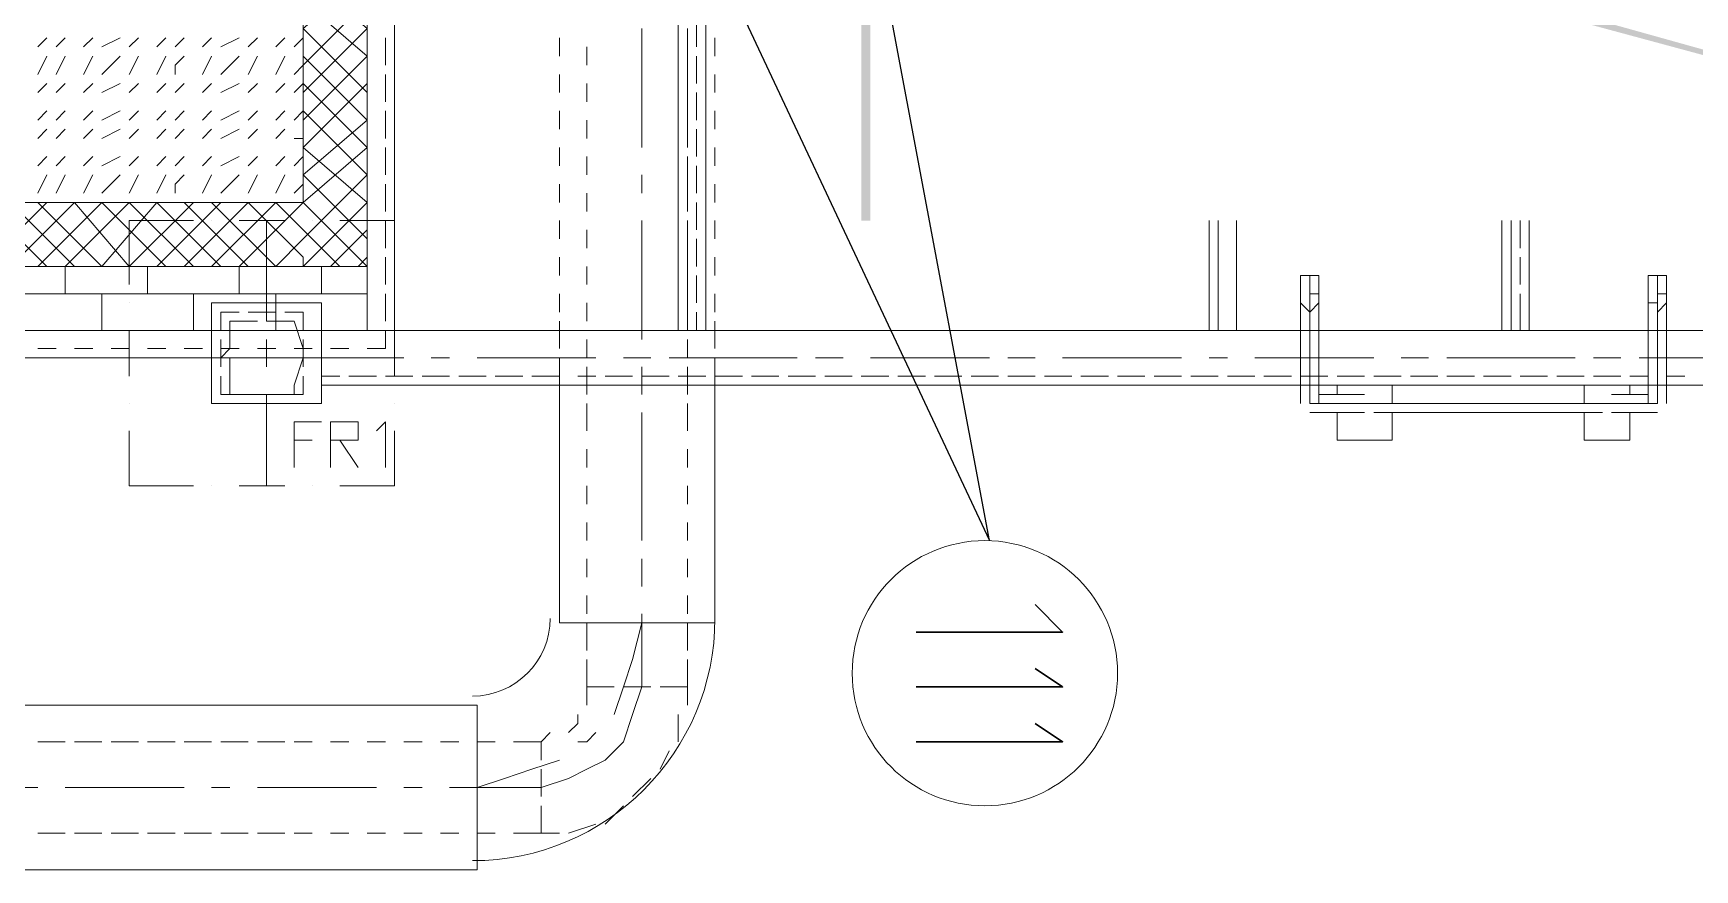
# Model space of a CAD drawing. Header units: metres. Extents: x -941 to 1333, y -28 to 1490.
# Drawn here: x 1002.68 to 1005.759, y 354.499 to 356.051 of the extents above; entities that cross this region are included whole.
import ezdxf

# ---------------------------------------------------------------- set-up
doc = ezdxf.new("R2010")
doc.units = ezdxf.units.M

msp = doc.modelspace()

# ---------------------------------------------------------------- linework, layer by layer
at = {"lineweight": 0}
for points in [[(999.02553, 358.24664), (999.02553, 358.73843), (1003.34992, 358.73843), (1003.34992, 355.4485), (999.02553, 355.4485), (999.02553, 356.059)], [(999.0764, 356.059), (999.0764, 355.49938), (1003.29905, 355.49938), (1003.29905, 358.68756), (999.0764, 358.68756), (999.0764, 358.24664)], [(999.19511, 358.24664), (999.19511, 358.4671), (1003.18034, 358.4671), (1003.18034, 355.73679), (999.19511, 355.73679), (999.19511, 356.059)], [(1003.87563, 355.49938), (1003.87563, 356.39817)], [(1003.92651, 355.49938), (1003.92651, 356.39817)], [(1003.18034, 355.94029), (1003.29905, 356.059), (1003.18034, 356.16075), (1003.29905, 356.27946)], [(1003.29905, 355.94029), (1003.18034, 356.059), (1003.29905, 356.16075), (1003.18034, 356.27946)], [(1003.16338, 355.97421), (1003.18034, 355.99117), (1003.29905, 356.10988), (1003.18034, 356.22859)], [(1003.18034, 355.88942), (1003.29905, 356.00813), (1003.18034, 356.10988), (1003.29905, 356.22859)], [(1003.90955, 356.02509), (1003.90955, 356.07596)], [(1002.68854, 356.02509), (1002.7055, 356.04205)], [(1002.72246, 356.02509), (1002.73942, 356.04205)], [(1002.77334, 356.02509), (1002.79029, 356.04205)], [(1002.80725, 356.02509), (1002.84117, 356.04205)], [(1002.85813, 356.02509), (1002.87509, 356.04205)], [(1002.909, 356.02509), (1002.92596, 356.04205)], [(1002.94292, 356.02509), (1002.95988, 356.04205)], [(1002.99379, 356.02509), (1003.01075, 356.04205)], [(1003.02771, 356.02509), (1003.06163, 356.04205)], [(1003.07859, 356.02509), (1003.09555, 356.04205)], [(1003.12946, 356.02509), (1003.14642, 356.04205)], [(1003.16338, 356.02509), (1003.18034, 356.04205)], [(1003.33296, 356.04205), (1003.33296, 355.99117)], [(1003.65517, 356.04205), (1003.65517, 356.00813)], [(1003.8078, 356.059), (1003.8078, 355.83854)], [(1003.89259, 355.83854), (1003.89259, 356.059)], [(1003.94347, 356.04205), (1003.94347, 356.00813)], [(1002.68854, 355.97421), (1002.7055, 356.00813)], [(1002.72246, 355.97421), (1002.73942, 356.00813)], [(1002.77334, 355.97421), (1002.79029, 356.00813)], [(1002.80725, 355.97421), (1002.84117, 356.00813)], [(1002.85813, 355.97421), (1002.87509, 356.00813)], [(1002.909, 355.97421), (1002.92596, 356.00813)], [(1002.94292, 355.97421), (1002.94292, 355.99117), (1002.95988, 356.00813)], [(1002.99379, 355.97421), (1003.01075, 356.00813)], [(1003.02771, 355.97421), (1003.06163, 356.00813)], [(1003.07859, 355.97421), (1003.09555, 356.00813)], [(1003.12946, 355.97421), (1003.14642, 356.00813)], [(1003.29905, 355.66896), (1003.18034, 355.78767), (1003.29905, 355.88942), (1003.18034, 356.00813)], [(1003.70605, 356.02509), (1003.70605, 355.99117)], [(1003.89259, 356.02509), (1003.89259, 355.99117)], [(1003.90955, 355.95725), (1003.90955, 356.00813)], [(1002.68854, 355.94029), (1002.7055, 355.95725)], [(1002.72246, 355.94029), (1002.73942, 355.95725)], [(1002.77334, 355.94029), (1002.79029, 355.95725)], [(1002.80725, 355.94029), (1002.84117, 355.95725)], [(1002.85813, 355.94029), (1002.87509, 355.95725)], [(1002.909, 355.94029), (1002.92596, 355.95725)], [(1002.94292, 355.94029), (1002.95988, 355.95725)], [(1002.95988, 355.61809), (1003.07859, 355.73679), (1003.18034, 355.63504), (1003.18034, 355.61809), (1003.29905, 355.73679), (1003.18034, 355.83854), (1003.29905, 355.95725)], [(1002.99379, 355.94029), (1003.01075, 355.95725)], [(1003.02771, 355.94029), (1003.06163, 355.95725)], [(1003.16338, 355.94029), (1003.18034, 355.95725), (1003.29905, 355.83854), (1003.18034, 355.73679), (1003.06163, 355.61809), (1003.06163, 355.56721)], [(1003.07859, 355.94029), (1003.09555, 355.95725)], [(1003.12946, 355.94029), (1003.14642, 355.95725)], [(1003.33296, 355.97421), (1003.33296, 355.92334)], [(1003.65517, 355.97421), (1003.65517, 355.94029)], [(1003.70605, 355.95725), (1003.70605, 355.92334)], [(1003.89259, 355.95725), (1003.89259, 355.92334)], [(1003.94347, 355.97421), (1003.94347, 355.94029)], [(1003.90955, 355.88942), (1003.90955, 355.94029)], [(1002.68854, 355.88942), (1002.7055, 355.90638)], [(1002.72246, 355.88942), (1002.73942, 355.90638)], [(1002.77334, 355.88942), (1002.79029, 355.90638)], [(1002.80725, 355.88942), (1002.84117, 355.90638)], [(1002.85813, 355.88942), (1002.87509, 355.90638)], [(1002.909, 355.88942), (1002.92596, 355.90638)], [(1002.94292, 355.88942), (1002.95988, 355.90638)], [(1002.99379, 355.88942), (1003.01075, 355.90638)], [(1003.16338, 355.88942), (1003.18034, 355.90638), (1003.29905, 355.78767), (1003.18034, 355.66896), (1003.12946, 355.61809), (1003.01075, 355.73679)], [(1003.02771, 355.88942), (1003.06163, 355.90638)], [(1003.07859, 355.88942), (1003.09555, 355.90638)], [(1003.12946, 355.88942), (1003.14642, 355.90638)], [(1003.33296, 355.90638), (1003.33296, 355.8555)], [(1003.65517, 355.90638), (1003.65517, 355.87246)], [(1003.70605, 355.88942), (1003.70605, 355.8555)], [(1003.89259, 355.88942), (1003.89259, 355.8555)], [(1003.94347, 355.90638), (1003.94347, 355.87246)], [(1002.68854, 355.8555), (1002.7055, 355.87246)], [(1002.72246, 355.8555), (1002.73942, 355.87246)], [(1002.77334, 355.8555), (1002.79029, 355.87246)], [(1002.80725, 355.8555), (1002.84117, 355.87246)], [(1002.85813, 355.8555), (1002.87509, 355.87246)], [(1002.909, 355.8555), (1002.92596, 355.87246)], [(1002.94292, 355.8555), (1002.95988, 355.87246)], [(1002.99379, 355.8555), (1003.01075, 355.87246)], [(1003.02771, 355.8555), (1003.06163, 355.87246)], [(1003.07859, 355.8555), (1003.09555, 355.87246)], [(1003.12946, 355.8555), (1003.14642, 355.87246)], [(1003.16338, 355.8555), (1003.18034, 355.8555)], [(1003.90955, 355.82159), (1003.90955, 355.87246)], [(1002.68854, 355.80463), (1002.7055, 355.82159)], [(1002.72246, 355.80463), (1002.73942, 355.82159)], [(1002.77334, 355.80463), (1002.79029, 355.82159)], [(1002.80725, 355.80463), (1002.84117, 355.82159)], [(1002.85813, 355.80463), (1002.87509, 355.82159)], [(1002.909, 355.80463), (1002.92596, 355.82159)], [(1002.94292, 355.80463), (1002.95988, 355.82159)], [(1002.99379, 355.80463), (1003.01075, 355.82159)], [(1003.02771, 355.80463), (1003.06163, 355.82159)], [(1003.07859, 355.80463), (1003.09555, 355.82159)], [(1003.12946, 355.80463), (1003.14642, 355.82159)], [(1003.16338, 355.80463), (1003.18034, 355.82159)], [(1003.33296, 355.83854), (1003.33296, 355.78767)], [(1003.65517, 355.83854), (1003.65517, 355.80463)], [(1003.70605, 355.82159), (1003.70605, 355.78767)], [(1003.89259, 355.82159), (1003.89259, 355.78767)], [(1003.94347, 355.83854), (1003.94347, 355.80463)], [(1003.90955, 355.75375), (1003.90955, 355.80463)], [(1002.68854, 355.75375), (1002.7055, 355.78767)], [(1002.72246, 355.75375), (1002.73942, 355.78767)], [(1002.77334, 355.75375), (1002.79029, 355.78767)], [(1002.80725, 355.75375), (1002.84117, 355.78767)], [(1002.85813, 355.75375), (1002.87509, 355.78767)], [(1002.909, 355.75375), (1002.92596, 355.78767)], [(1002.94292, 355.75375), (1002.94292, 355.77071), (1002.95988, 355.78767)], [(1002.99379, 355.75375), (1003.01075, 355.78767)], [(1003.02771, 355.75375), (1003.06163, 355.78767)], [(1003.07859, 355.75375), (1003.09555, 355.78767)], [(1003.12946, 355.75375), (1003.14642, 355.78767)], [(1003.16338, 355.75375), (1003.18034, 355.77071)], [(1003.33296, 355.77071), (1003.33296, 355.71984)], [(1003.65517, 355.77071), (1003.65517, 355.73679)], [(1003.8078, 355.78767), (1003.8078, 355.75375)], [(1003.89259, 355.75375), (1003.89259, 355.78767)], [(1003.94347, 355.77071), (1003.94347, 355.73679)], [(1002.095, 355.56721), (1002.095, 355.61809), (1002.21371, 355.73679), (1002.31546, 355.61809), (1002.43417, 355.73679), (1002.53592, 355.61809), (1002.63767, 355.73679), (1002.75638, 355.61809)], [(1002.14587, 355.73679), (1002.26458, 355.61809), (1002.36633, 355.73679), (1002.48504, 355.61809), (1002.58679, 355.73679), (1002.7055, 355.61809)], [(1002.36633, 355.61809), (1002.48504, 355.73679), (1002.58679, 355.61809), (1002.7055, 355.73679)], [(1002.63767, 355.61809), (1002.75638, 355.73679), (1002.85813, 355.61809), (1002.97684, 355.73679)], [(1002.68854, 355.61809), (1002.80725, 355.73679), (1002.92596, 355.61809)], [(1002.68854, 355.73679), (1002.80725, 355.61809), (1002.909, 355.73679), (1003.02771, 355.61809)], [(1002.73942, 355.73679), (1002.73942, 355.73679)], [(1002.73942, 355.56721), (1002.73942, 355.61809), (1002.85813, 355.73679), (1002.97684, 355.61809)], [(1002.79029, 355.73679), (1002.79029, 355.73679)], [(1002.82421, 355.73679), (1002.84117, 355.73679)], [(1002.87509, 355.73679), (1002.87509, 355.73679)], [(1002.909, 355.61809), (1003.02771, 355.73679)], [(1002.92596, 355.73679), (1002.92596, 355.73679)], [(1002.95988, 355.73679), (1002.95988, 355.73679)], [(1003.07859, 355.61809), (1002.95988, 355.73679)], [(1003.01075, 355.73679), (1003.01075, 355.73679)], [(1003.01075, 355.61809), (1003.12946, 355.73679), (1003.18034, 355.68592), (1003.24817, 355.61809)], [(1003.04467, 355.73679), (1003.06163, 355.73679)], [(1003.09555, 355.73679), (1003.09555, 355.73679)], [(1003.14642, 355.73679), (1003.14642, 355.73679)], [(1003.29905, 355.61809), (1003.18034, 355.73679)], [(1003.70605, 355.75375), (1003.70605, 355.71984)], [(1003.89259, 355.75375), (1003.89259, 355.71984)], [(1003.90955, 355.68592), (1003.90955, 355.73679)], [(1002.85813, 355.58417), (1002.85813, 355.70288), (1002.97684, 355.70288)], [(1003.01075, 355.70288), (1003.01075, 355.70288)], [(1003.06163, 355.70288), (1003.14642, 355.70288)], [(1003.1125, 355.51633), (1003.1125, 355.70288)], [(1003.1973, 355.70288), (1003.1973, 355.70288)], [(1003.24817, 355.70288), (1003.34992, 355.70288), (1003.34992, 355.58417)], [(1003.33296, 355.70288), (1003.33296, 355.652)], [(1003.65517, 355.70288), (1003.65517, 355.66896)], [(1003.8078, 355.70288), (1003.8078, 355.48242)], [(1003.89259, 355.49938), (1003.89259, 355.70288)], [(1003.94347, 355.70288), (1003.94347, 355.66896)], [(1004.85922, 355.70288), (1004.85922, 355.49938)], [(1004.87618, 355.70288), (1004.87618, 355.49938)], [(1004.91009, 355.70288), (1004.91009, 355.49938)], [(1004.91009, 355.70288), (1004.91009, 355.652)], [(1005.40189, 355.70288), (1005.40189, 355.49938)], [(1005.41885, 355.70288), (1005.41885, 355.49938)], [(1005.4358, 355.70288), (1005.4358, 355.652)], [(1005.45276, 355.70288), (1005.45276, 355.49938)], [(1003.23121, 355.61809), (1003.29905, 355.68592)], [(1003.70605, 355.68592), (1003.70605, 355.652)], [(1003.89259, 355.68592), (1003.89259, 355.652)], [(1003.90955, 355.61809), (1003.90955, 355.66896)], [(1003.29905, 355.61809), (999.0764, 355.61809)], [(1002.89204, 355.61809), (1002.89204, 355.56721)], [(1003.21425, 355.61809), (1003.21425, 355.56721)], [(1003.28209, 355.61809), (1003.29905, 355.63504)], [(1003.33296, 355.63504), (1003.33296, 355.58417)], [(1003.65517, 355.63504), (1003.65517, 355.60113)], [(1003.70605, 355.61809), (1003.70605, 355.58417)], [(1003.89259, 355.61809), (1003.89259, 355.58417)], [(1003.94347, 355.63504), (1003.94347, 355.60113)], [(1004.91009, 355.63504), (1004.91009, 355.58417)], [(1005.4358, 355.63504), (1005.4358, 355.58417)], [(1003.90955, 355.55025), (1003.90955, 355.60113)], [(1005.06272, 355.36371), (1005.06272, 355.60113), (1005.0288, 355.60113), (1005.0288, 355.36371)], [(1005.30014, 355.36371), (1005.14751, 355.36371), (1005.04576, 355.36371), (1005.04576, 355.60113)], [(1005.4358, 355.36371), (1005.60539, 355.36371), (1005.69018, 355.36371), (1005.69018, 355.60113)], [(1005.67322, 355.36371), (1005.67322, 355.60113), (1005.70714, 355.60113), (1005.70714, 355.36371)], [(1003.29905, 355.56721), (999.0764, 355.56721)], [(1002.80725, 355.56721), (1002.80725, 355.49938)], [(1002.85813, 355.55025), (1002.85813, 355.55025)], [(1002.97684, 355.56721), (1002.97684, 355.49938)], [(1003.12946, 355.56721), (1003.12946, 355.49938)], [(1003.33296, 355.56721), (1003.33296, 355.51633)], [(1003.34992, 355.55025), (1003.34992, 355.55025)], [(1003.65517, 355.56721), (1003.65517, 355.53329)], [(1003.70605, 355.55025), (1003.70605, 355.51633)], [(1003.89259, 355.55025), (1003.89259, 355.51633)], [(1003.94347, 355.56721), (1003.94347, 355.53329)], [(1004.91009, 355.56721), (1004.91009, 355.49938)], [(1005.0288, 355.55025), (1005.04576, 355.53329), (1005.06272, 355.55025), (1005.06272, 355.56721), (1005.04576, 355.56721)], [(1005.4358, 355.56721), (1005.4358, 355.49938), (1005.48668, 355.49938)], [(1005.67322, 355.55025), (1005.69018, 355.55025), (1005.69018, 355.53329), (1005.70714, 355.55025), (1005.70714, 355.56721), (1005.69018, 355.56721)], [(1003.02771, 355.49938), (1003.02771, 355.53329), (1003.06163, 355.53329)], [(1003.09555, 355.51633), (1003.04467, 355.51633), (1003.04467, 355.46546), (1003.02771, 355.4485), (1003.02771, 355.48242)], [(1003.07859, 355.53329), (1003.12946, 355.53329)], [(1003.18034, 355.48242), (1003.18034, 355.4485), (1003.18034, 355.46546), (1003.16338, 355.51633), (1003.1125, 355.51633)], [(1003.14642, 355.53329), (1003.18034, 355.53329), (1003.18034, 355.49938)], [(1003.65517, 355.51633), (1003.65517, 355.46546)], [(1003.90955, 355.49938), (1003.90955, 355.53329)], [(1003.94347, 355.51633), (1003.94347, 355.46546)], [(1002.85813, 355.41458), (1002.85813, 355.49938)], [(1003.1125, 355.43154), (1003.1125, 355.48242)], [(1003.21425, 355.49938), (1007.02989, 355.49938)], [(1003.21425, 355.49938), (1003.24817, 355.49938)], [(1003.26513, 355.49938), (1003.316, 355.49938)], [(1003.38384, 355.49938), (1003.33296, 355.49938), (1003.33296, 355.46546), (1003.29905, 355.46546)], [(1003.34992, 355.49938), (1003.34992, 355.41458)], [(1003.4008, 355.49938), (1003.45167, 355.49938)], [(1003.46863, 355.49938), (1003.51951, 355.49938)], [(1003.53646, 355.49938), (1003.58734, 355.49938)], [(1003.6043, 355.49938), (1003.65517, 355.49938)], [(1003.68909, 355.49938), (1003.72301, 355.49938)], [(1003.70605, 355.48242), (1003.70605, 355.4485)], [(1003.73996, 355.49938), (1003.79084, 355.49938)], [(1003.8078, 355.49938), (1003.85867, 355.49938)], [(1003.87563, 355.49938), (1003.92651, 355.49938)], [(1003.89259, 355.48242), (1003.89259, 355.4485)], [(1003.94347, 355.49938), (1003.99434, 355.49938)], [(1004.0113, 355.49938), (1004.06217, 355.49938)], [(1004.07913, 355.49938), (1004.13001, 355.49938)], [(1004.14697, 355.49938), (1004.19784, 355.49938)], [(1004.2148, 355.49938), (1004.26567, 355.49938)], [(1004.28263, 355.49938), (1004.33351, 355.49938)], [(1004.35047, 355.49938), (1004.40134, 355.49938)], [(1004.4183, 355.49938), (1004.46918, 355.49938)], [(1004.48613, 355.49938), (1004.53701, 355.49938)], [(1004.55397, 355.49938), (1004.60484, 355.49938)], [(1004.6218, 355.49938), (1004.67268, 355.49938)], [(1004.68963, 355.49938), (1004.74051, 355.49938)], [(1004.75747, 355.49938), (1004.80834, 355.49938)], [(1004.8253, 355.49938), (1004.87618, 355.49938)], [(1004.89314, 355.49938), (1004.94401, 355.49938)], [(1004.96097, 355.49938), (1005.01184, 355.49938)], [(1005.0288, 355.49938), (1005.07968, 355.49938)], [(1005.09664, 355.49938), (1005.14751, 355.49938)], [(1005.16447, 355.49938), (1005.21535, 355.49938)], [(1005.2323, 355.49938), (1005.28318, 355.49938)], [(1005.30014, 355.49938), (1005.35101, 355.49938)], [(1005.36797, 355.49938), (1005.41885, 355.49938)], [(1005.50364, 355.49938), (1005.55451, 355.49938)], [(1005.57147, 355.49938), (1005.62235, 355.49938)], [(1005.63931, 355.49938), (1005.67322, 355.49938)], [(1005.70714, 355.49938), (1005.74106, 355.49938)], [(1002.72246, 355.46546), (1002.68854, 355.46546)], [(1002.79029, 355.46546), (1002.75638, 355.46546)], [(1002.85813, 355.46546), (1002.82421, 355.46546)], [(1002.92596, 355.46546), (1002.89204, 355.46546)], [(1002.99379, 355.46546), (1002.95988, 355.46546)], [(1003.06163, 355.46546), (1003.02771, 355.46546)], [(1003.12946, 355.46546), (1003.09555, 355.46546)], [(1003.1973, 355.46546), (1003.16338, 355.46546)], [(1003.26513, 355.46546), (1003.23121, 355.46546)], [(1003.04467, 355.4485), (1002.85813, 355.4485)], [(1003.09555, 355.38067), (1003.04467, 355.38067), (1003.04467, 355.39763), (1003.04467, 355.4485), (1003.02771, 355.4485), (1003.02771, 355.43154)], [(1003.12946, 355.4485), (1003.07859, 355.4485)], [(1003.18034, 355.43154), (1003.18034, 355.4485), (1003.16338, 355.39763), (1003.16338, 355.38067), (1003.1125, 355.38067)], [(1003.34992, 355.4485), (1003.18034, 355.4485)], [(1003.21425, 355.4485), (1003.36688, 355.4485)], [(1003.41775, 355.4485), (1003.45167, 355.4485)], [(1003.50255, 355.4485), (1003.72301, 355.4485)], [(1003.65517, 355.4485), (1003.65517, 355.39763)], [(1003.70605, 355.43154), (1003.70605, 355.38067)], [(1003.77388, 355.4485), (1003.82476, 355.4485)], [(1003.8078, 355.43154), (1003.8078, 355.38067)], [(1003.85867, 355.4485), (1004.09609, 355.4485)], [(1003.89259, 355.43154), (1003.89259, 355.38067)], [(1003.94347, 355.4485), (1003.94347, 355.39763)], [(1004.13001, 355.4485), (1004.18088, 355.4485)], [(1004.23176, 355.4485), (1004.45222, 355.4485)], [(1004.48613, 355.4485), (1004.53701, 355.4485)], [(1004.58788, 355.4485), (1004.80834, 355.4485)], [(1004.85922, 355.4485), (1004.89314, 355.4485)], [(1004.94401, 355.4485), (1005.16447, 355.4485)], [(1005.21535, 355.4485), (1005.26622, 355.4485)], [(1005.30014, 355.4485), (1005.53755, 355.4485)], [(1005.57147, 355.4485), (1005.62235, 355.4485)], [(1005.65626, 355.4485), (1005.89368, 355.4485)], [(1003.02771, 355.41458), (1003.02771, 355.38067), (1003.06163, 355.38067)], [(1003.14642, 355.38067), (1003.18034, 355.38067), (1003.18034, 355.41458)], [(1003.24817, 355.41458), (1003.21425, 355.41458)], [(1003.21425, 355.39763), (1007.02989, 355.39763)], [(1003.316, 355.41458), (1003.26513, 355.41458)], [(1003.38384, 355.41458), (1003.33296, 355.41458)], [(1003.45167, 355.41458), (1003.4008, 355.41458)], [(1003.51951, 355.41458), (1003.46863, 355.41458)], [(1003.58734, 355.41458), (1003.53646, 355.41458)], [(1003.65517, 355.41458), (1003.6043, 355.41458)], [(1003.94347, 355.39763), (1003.94347, 354.95671), (1003.65517, 354.95671), (1003.65517, 355.39763)], [(1003.72301, 355.41458), (1003.68909, 355.41458)], [(1003.79084, 355.41458), (1003.73996, 355.41458)], [(1003.85867, 355.41458), (1003.8078, 355.41458)], [(1003.92651, 355.41458), (1003.87563, 355.41458)], [(1003.99434, 355.41458), (1003.94347, 355.41458)], [(1004.06217, 355.41458), (1004.0113, 355.41458)], [(1004.13001, 355.41458), (1004.07913, 355.41458)], [(1004.19784, 355.41458), (1004.14697, 355.41458)], [(1004.26567, 355.41458), (1004.2148, 355.41458)], [(1004.33351, 355.41458), (1004.28263, 355.41458)], [(1004.40134, 355.41458), (1004.35047, 355.41458)], [(1004.46918, 355.41458), (1004.4183, 355.41458)], [(1004.53701, 355.41458), (1004.48613, 355.41458)], [(1004.60484, 355.41458), (1004.55397, 355.41458)], [(1004.67268, 355.41458), (1004.6218, 355.41458)], [(1004.74051, 355.41458), (1004.68963, 355.41458)], [(1004.80834, 355.41458), (1004.75747, 355.41458)], [(1004.87618, 355.41458), (1004.8253, 355.41458)], [(1004.94401, 355.41458), (1004.89314, 355.41458)], [(1005.01184, 355.41458), (1004.96097, 355.41458)], [(1005.07968, 355.41458), (1005.0288, 355.41458)], [(1005.14751, 355.41458), (1005.09664, 355.41458)], [(1005.09664, 355.38067), (1005.09664, 355.39763), (1005.19839, 355.39763), (1005.19839, 355.36371)], [(1005.21535, 355.41458), (1005.16447, 355.41458)], [(1005.28318, 355.41458), (1005.2323, 355.41458)], [(1005.35101, 355.41458), (1005.30014, 355.41458)], [(1005.41885, 355.41458), (1005.36797, 355.41458)], [(1005.48668, 355.41458), (1005.4358, 355.41458)], [(1005.55451, 355.41458), (1005.50364, 355.41458)], [(1005.63931, 355.38067), (1005.63931, 355.39763), (1005.55451, 355.39763), (1005.55451, 355.36371)], [(1005.62235, 355.41458), (1005.57147, 355.41458)], [(1005.67322, 355.41458), (1005.63931, 355.41458)], [(1005.74106, 355.41458), (1005.70714, 355.41458)], [(1002.85813, 355.36371), (1002.85813, 355.36371)], [(1003.07859, 355.38067), (1003.12946, 355.38067)], [(1003.1125, 355.21108), (1003.1125, 355.38067)], [(1003.34992, 355.36371), (1003.34992, 355.36371)], [(1003.70605, 355.36371), (1003.70605, 355.31283)], [(1003.89259, 355.36371), (1003.89259, 355.31283)], [(1005.04576, 355.36371), (1005.04576, 355.36371)], [(1005.06272, 355.38067), (1005.14751, 355.38067)], [(1005.14751, 355.36371), (1005.14751, 355.36371)], [(1005.14751, 355.36371), (1005.14751, 355.36371)], [(1005.58843, 355.36371), (1005.16447, 355.36371)], [(1005.35101, 355.36371), (1005.40189, 355.36371)], [(1005.67322, 355.38067), (1005.60539, 355.38067)], [(1005.60539, 355.36371), (1005.60539, 355.36371)], [(1005.60539, 355.36371), (1005.60539, 355.36371)], [(1005.70714, 355.36371), (1005.70714, 355.36371)], [(1003.16338, 355.245), (1003.16338, 355.32979), (1003.21425, 355.32979)], [(1003.23121, 355.245), (1003.23121, 355.32979), (1003.26513, 355.32979), (1003.28209, 355.32979), (1003.28209, 355.31283), (1003.28209, 355.29588), (1003.26513, 355.29588), (1003.23121, 355.29588)], [(1003.316, 355.31283), (1003.33296, 355.32979), (1003.33296, 355.245)], [(1003.8078, 355.34675), (1003.8078, 355.10933)], [(1005.04576, 355.34675), (1005.14751, 355.34675)], [(1005.19839, 355.34675), (1005.19839, 355.29588), (1005.09664, 355.29588), (1005.09664, 355.34675)], [(1005.58843, 355.34675), (1005.16447, 355.34675)], [(1005.55451, 355.34675), (1005.55451, 355.29588), (1005.63931, 355.29588), (1005.63931, 355.34675)], [(1005.69018, 355.34675), (1005.60539, 355.34675)], [(1002.97684, 355.21108), (1002.85813, 355.21108), (1002.85813, 355.31283)], [(1003.34992, 355.31283), (1003.34992, 355.21108), (1003.24817, 355.21108)], [(1003.16338, 355.29588), (1003.1973, 355.29588)], [(1003.24817, 355.29588), (1003.28209, 355.245)], [(1003.70605, 355.27892), (1003.70605, 355.245)], [(1003.89259, 355.27892), (1003.89259, 355.245)], [(1003.01075, 355.21108), (1003.01075, 355.21108)], [(1003.14642, 355.21108), (1003.06163, 355.21108)], [(1003.1973, 355.21108), (1003.1973, 355.21108)], [(1003.70605, 355.21108), (1003.70605, 355.17717)], [(1003.89259, 355.21108), (1003.89259, 355.17717)], [(1003.70605, 355.14325), (1003.70605, 355.10933)], [(1003.89259, 355.14325), (1003.89259, 355.10933)], [(1003.70605, 355.07542), (1003.70605, 355.0415)], [(1003.8078, 355.07542), (1003.8078, 355.02454)], [(1003.89259, 355.07542), (1003.89259, 355.0415)], [(1003.70605, 355.00758), (1003.70605, 354.97367)], [(1003.89259, 355.00758), (1003.89259, 354.97367)], [(1003.45167, 354.65146), (1003.62126, 354.65146), (1003.67213, 354.66841), (1003.70605, 354.68537), (1003.73996, 354.70233), (1003.77388, 354.73625), (1003.79084, 354.78712), (1003.8078, 354.838), (1003.8078, 354.97367)], [(1003.70605, 354.95671), (1003.70605, 354.90583)], [(1003.75692, 354.78712), (1003.77388, 354.838), (1003.79084, 354.88887), (1003.8078, 354.95671)], [(1003.89259, 354.95671), (1003.89259, 354.90583)], [(1003.70605, 354.80408), (1003.70605, 354.838), (1003.70605, 354.88887)], [(1003.89259, 354.80408), (1003.89259, 354.838), (1003.89259, 354.88887)], [(1003.75692, 354.838), (1003.70605, 354.838)], [(1003.82476, 354.838), (1003.77388, 354.838)], [(1003.89259, 354.838), (1003.84171, 354.838)], [(1002.07804, 354.49883), (1003.50255, 354.49883), (1003.50255, 354.80408), (1002.07804, 354.80408)], [(1003.67213, 354.75321), (1003.68909, 354.77017), (1003.68909, 354.78712)], [(1003.87563, 354.73625), (1003.87563, 354.77017), (1003.87563, 354.78712)], [(1003.57038, 354.73625), (1003.62126, 354.73625), (1003.63821, 354.75321)], [(1003.68909, 354.73625), (1003.70605, 354.73625), (1003.72301, 354.75321)], [(1002.68854, 354.73625), (1002.73942, 354.73625)], [(1002.75638, 354.73625), (1002.80725, 354.73625)], [(1002.82421, 354.73625), (1002.87509, 354.73625)], [(1002.89204, 354.73625), (1002.94292, 354.73625)], [(1002.95988, 354.73625), (1003.01075, 354.73625)], [(1003.02771, 354.73625), (1003.07859, 354.73625)], [(1003.09555, 354.73625), (1003.14642, 354.73625)], [(1003.16338, 354.73625), (1003.1973, 354.73625)], [(1003.23121, 354.73625), (1003.26513, 354.73625)], [(1003.29905, 354.73625), (1003.33296, 354.73625)], [(1003.36688, 354.73625), (1003.4008, 354.73625)], [(1003.43471, 354.73625), (1003.46863, 354.73625)], [(1003.50255, 354.73625), (1003.53646, 354.73625)], [(1003.62126, 354.73625), (1003.62126, 354.70233)], [(1003.84171, 354.68537), (1003.85867, 354.71929)], [(1003.50255, 354.65146), (1003.55342, 354.66841), (1003.6043, 354.68537), (1003.65517, 354.70233)], [(1003.62126, 354.68537), (1003.62126, 354.6345)], [(1002.63767, 354.65146), (1002.68854, 354.65146)], [(1002.73942, 354.65146), (1002.95988, 354.65146)], [(1003.01075, 354.65146), (1003.04467, 354.65146)], [(1003.09555, 354.65146), (1003.316, 354.65146)], [(1003.36688, 354.65146), (1003.4008, 354.65146)], [(1003.79084, 354.6345), (1003.82476, 354.66841)], [(1003.62126, 354.61754), (1003.62126, 354.56666)], [(1003.73996, 354.58362), (1003.77388, 354.61754)], [(1002.68854, 354.56666), (1002.73942, 354.56666)], [(1002.75638, 354.56666), (1002.80725, 354.56666)], [(1002.82421, 354.56666), (1002.87509, 354.56666)], [(1002.89204, 354.56666), (1002.94292, 354.56666)], [(1002.95988, 354.56666), (1003.01075, 354.56666)], [(1003.02771, 354.56666), (1003.07859, 354.56666)], [(1003.09555, 354.56666), (1003.14642, 354.56666)], [(1003.16338, 354.56666), (1003.1973, 354.56666)], [(1003.23121, 354.56666), (1003.26513, 354.56666)], [(1003.29905, 354.56666), (1003.33296, 354.56666)], [(1003.36688, 354.56666), (1003.4008, 354.56666)], [(1003.43471, 354.56666), (1003.46863, 354.56666)], [(1003.50255, 354.56666), (1003.53646, 354.56666)], [(1003.57038, 354.56666), (1003.62126, 354.56666), (1003.65517, 354.56666)], [(1003.67213, 354.56666), (1003.72301, 354.58362)]]:
    msp.add_lwpolyline(points, dxfattribs=at)
at = {"lineweight": 25}
msp.add_lwpolyline([(1003.8078, 356.48296), (1004.45222, 355.10933), (1003.99434, 357.55134)], dxfattribs=at)
at = {"lineweight": 0}
msp.add_lwpolyline([(1003.21425, 355.36371), (1003.01075, 355.36371), (1003.01075, 355.55025), (1003.21425, 355.55025)], close=True, dxfattribs=at)
at = {"lineweight": 30}
for points in [[(1004.31655, 354.93975), (1004.58788, 354.93975), (1004.53701, 354.99062)], [(1004.31655, 354.838), (1004.58788, 354.838), (1004.53701, 354.87192)], [(1004.31655, 354.73625), (1004.58788, 354.73625), (1004.53701, 354.77017)]]:
    msp.add_lwpolyline(points, dxfattribs=at)
at = {"lineweight": 18}
msp.add_circle((1004.44374, 354.86344), 0.2459, dxfattribs=at)
at = {"lineweight": 0}
for radius, start, end in [(0.4494, 270.00013, 359.99987), (0.14415, 270, 360)]:
    msp.add_arc((1003.49407, 354.96519), radius, start, end, dxfattribs=at)
for points in [[(1004.2148, 355.70288), (1004.23176, 355.70288), (1004.2148, 358.45014)], [(1004.23176, 355.70288), (1004.2148, 358.45014), (1004.23176, 358.45014)], [(1005.0288, 356.22859), (1005.0288, 356.21163), (1006.91119, 355.70288)], [(1005.0288, 356.21163), (1006.91119, 355.70288), (1006.91119, 355.70288)], [(1006.91119, 355.70288), (1004.23176, 355.70288), (1004.23176, 355.70288)], [(1004.23176, 355.70288), (1004.23176, 355.70288), (1006.91119, 355.70288)]]:
    msp.add_solid(points)

doc.saveas('drawing.dxf')
